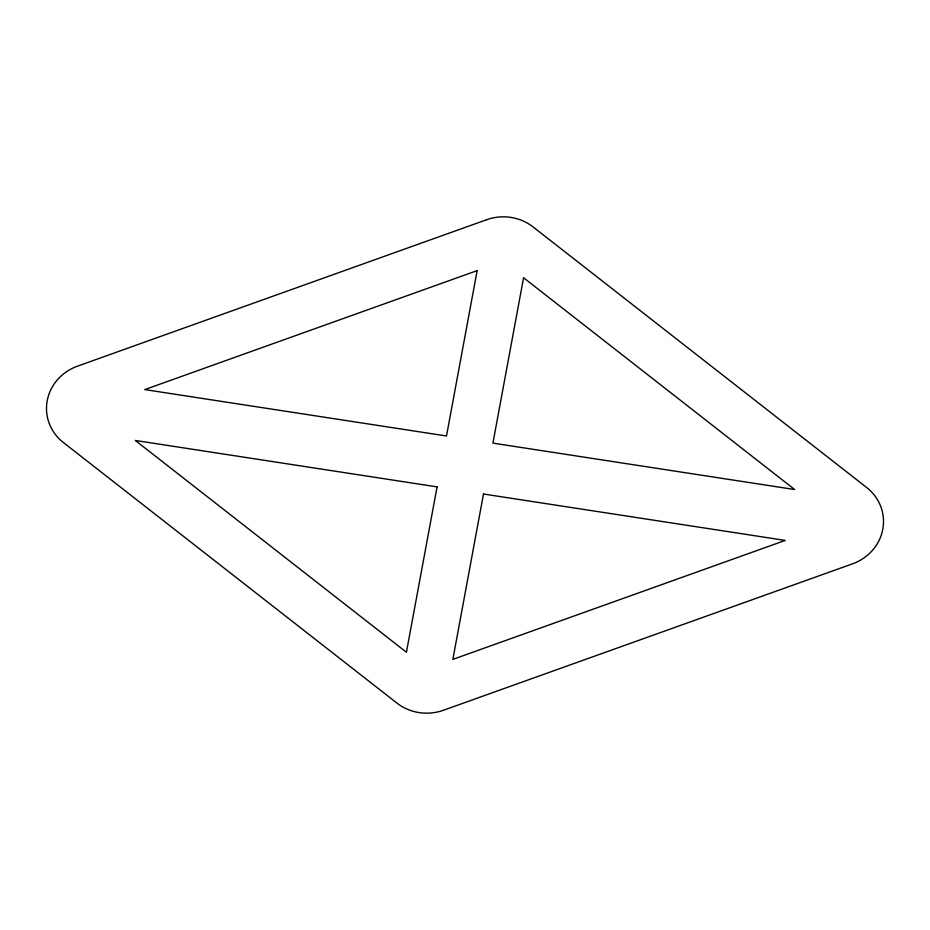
<?xml version="1.0" encoding="UTF-8"?>
<svg xmlns="http://www.w3.org/2000/svg" width="930" height="930" viewBox="0 0 930 930"><rect width="100%" height="100%" fill="white"/><g stroke="black" fill="none" stroke-linecap="round" stroke-linejoin="round"><path stroke-width="1.4" d="M437.077 486.878L406.422 652.244L135.338 440.471L437.077 486.878M477.148 270.618L446.505 435.984L144.766 389.589L477.148 270.618M483.495 494.016L452.852 659.382L785.234 540.411L483.495 494.016M523.578 277.756L492.923 443.122L794.662 489.529L523.578 277.756M486.588 219.736L77.492 366.164A47.174 44.605 -7 0 0 63.345 442.494L396.994 703.127A47.174 44.605 -7 0 0 443.412 710.264L852.508 563.836A47.174 44.605 -7 0 0 866.655 487.506L533.006 226.874A47.174 44.605 -7 0 0 486.588 219.736"/></g></svg>
